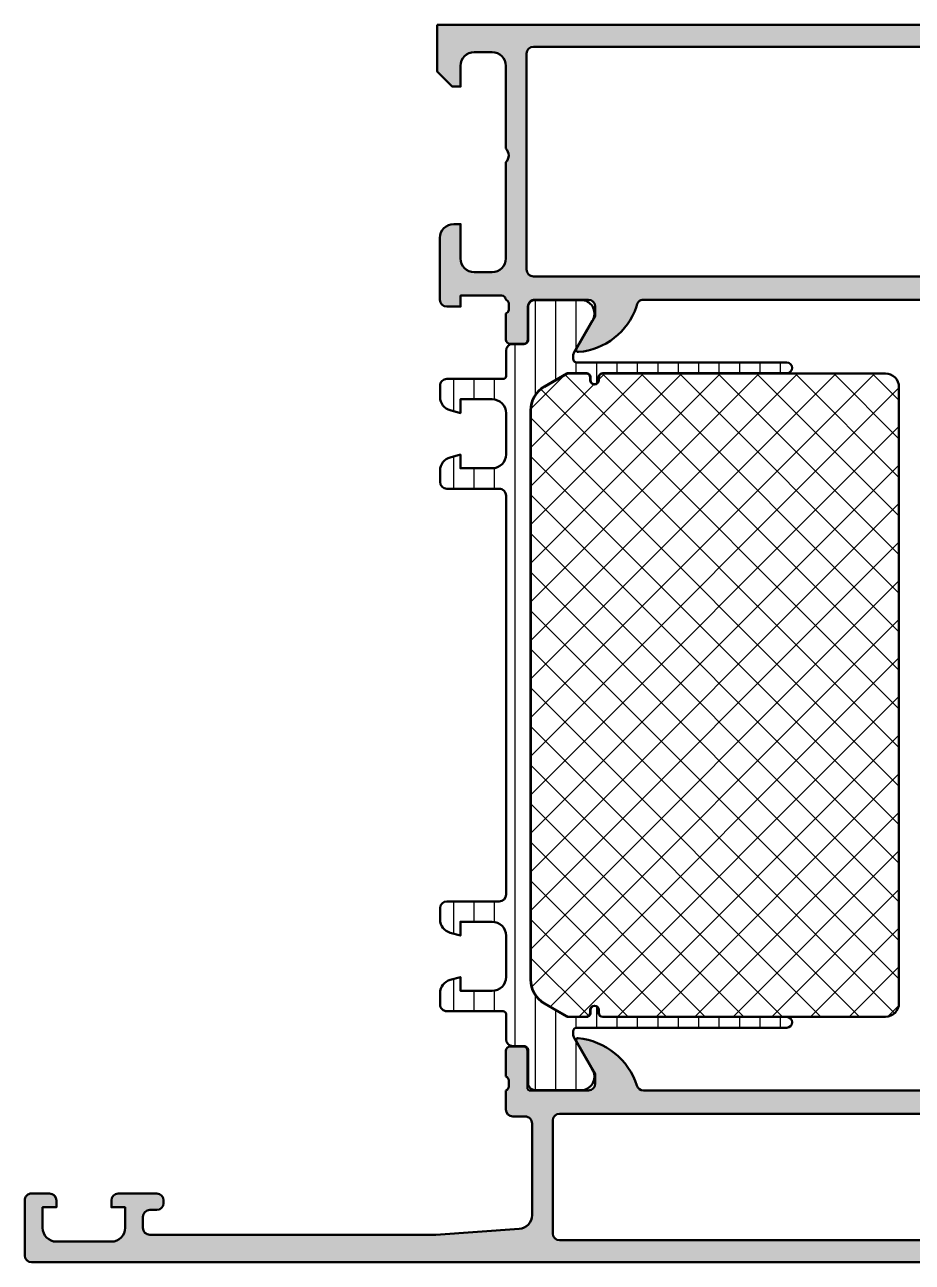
# Model space of a CAD drawing. Extents: x 0 to 134, y 0 to 90.
# Drawn here: x 0 to 64.6, y 0 to 90 of the extents above; entities that cross this region are included whole.
import ezdxf

# ---------------------------------------------------------------- set-up
doc = ezdxf.new("R2010")
doc.units = 0
for name, color, linetype, lineweight in [('0S-Alu contour', 7, 'Continuous', 50), ('0S-Alu hatch', 252, 'Continuous', 25), ('0S-Plastic contour', 254, 'Continuous', 50), ('0S-Plastic hatch', 253, 'Continuous', 25), ('0S-PT contour', 91, 'Continuous', 50), ('0S-PT hatch', 103, 'Continuous', 25)]:
    doc.layers.add(name, color=color, linetype=linetype, lineweight=lineweight)

# ---------------------------------------------------------------- blocks, each defined once
blk = doc.blocks.new('345290__9C5CBF1D_44F8_45E6_90B4_5509C585F7AF_')
at = {"layer": '0S-Alu hatch'}
h = blk.add_hatch(color=256, dxfattribs=at)
edge = h.paths.add_edge_path()
edge.add_line((30, 89.99986267089842), (30, 86.59983825683594))
edge.add_line((30, 86.59983825683594), (31.09997558593749, 85.49986267089844))
edge.add_line((31.09997558593749, 85.49986267089844), (31.69995117187502, 85.49986267089844))
edge.add_line((31.69995117187502, 85.49986267089844), (31.69995116745238, 87.0002263818342))
edge.add_ellipse((32.70002996450332, 87.0002263818342), major_axis=(-1.000078797050935, 0), ratio=1, start_angle=270, end_angle=360, ccw=False)
edge.add_line((32.70002996450332, 88.00030517888513), (33.99995277954854, 88.00030517689618))
edge.add_ellipse((33.99995277716077, 87.00025795294204), major_axis=(-1.000047223954155, 0), ratio=1, start_angle=180, end_angle=269.9999998631976, ccw=False)
edge.add_line((35.00000000111493, 87.00025795294202), (34.99999999999999, 80.99986267089844))
edge.add_ellipse((34.47516065968161, 80.49986267089844), major_axis=(-0.7248836686985244, 0), ratio=1, start_angle=136.3884232636878, end_angle=223.6115767363123, ccw=False)
edge.add_line((34.99999999999999, 79.99986267089844), (35.00000000172846, 72.99992146862739))
edge.add_ellipse((33.99994120227102, 72.9999214686274), major_axis=(-1.000058799457441, 0), ratio=1, start_angle=90.0000000000004, end_angle=180, ccw=False)
edge.add_line((33.99994120227102, 71.99986266916997), (32.70003864111423, 71.99986266707322))
edge.add_ellipse((32.70003864244395, 72.9999501414674), major_axis=(-1.000087474394177, 0), ratio=1, start_angle=0, end_angle=89.99999992381908, ccw=False)
edge.add_line((31.69995116804977, 72.9999501414674), (31.69995117187499, 75.49986267089844))
edge.add_line((31.69995117187499, 75.49986267089844), (31.20003864244394, 75.49986267472366))
edge.add_arc((31.20003864244394, 74.49977520032948), 1.000087474394177, 90, 180.0007771235139)
edge.add_line((30.19995116814176, 74.49976163577497), (30.20001220671205, 69.99983678000996))
edge.add_arc((30.69997783995461, 69.99984356179488), 0.499965633288563, 180.0007771887011, 269.9991257357867)
edge.add_line((30.69997021108448, 69.49987792856453), (31.70001220703124, 69.49986267089844))
edge.add_line((31.70001220703124, 69.49986267089844), (31.70001220703124, 70.29986572265625))
edge.add_line((31.70001220703124, 70.29986572265625), (34.68944279803225, 70.29986572265625))
edge.add_ellipse((34.68944279803226, 69.99986572265627), major_axis=(-0.2999999999999829, 0), ratio=1, start_angle=194.9227109911817, end_angle=270.00000000000136, ccw=False)
edge.add_line((34.97932502224387, 70.07712047064062), (35.00910537231697, 69.9975213705993))
edge.add_ellipse((34.91999941316386, 69.73213174370548), major_axis=(-0.2799491489885902, 0), ratio=1, start_angle=178.9085105401069, end_angle=251.440253273017, ccw=False)
edge.add_line((35.19989776611327, 69.72679901123048), (35.19989776611327, 69.27321624755858))
edge.add_ellipse((34.88152019348815, 69.29646207838206), major_axis=(-0.3192250732654559, 0), ratio=1, start_angle=111.764327680348, end_angle=175.8240500989079, ccw=False)
edge.add_line((34.99988555908202, 68.99999237060543), (34.99988555908202, 67.10001068115237))
edge.add_arc((35.29988555908203, 67.10001068115236), 0.3000000000000114, 180, 270)
edge.add_line((35.29988555908203, 66.80001068115234), (36.29986114501954, 66.80001068115234))
edge.add_arc((36.29986114501953, 67.10001068115236), 0.3000000000000114, 270.0000000000013, 360)
edge.add_line((36.59986114501954, 67.10001068115236), (36.59986114430814, 69.49996569766795))
edge.add_ellipse((37.09988781795706, 69.49996569766796), major_axis=(-0.5000266736489181, 0), ratio=1, start_angle=269.9998879154346, end_angle=360, ccw=False)
edge.add_line((37.09988879613159, 69.99999237131593), (40.99989816009277, 69.9999847414483))
edge.add_ellipse((40.9998971819026, 69.50000017896708), major_axis=(-0.4999845624821736, 0), ratio=1, start_angle=180, end_angle=269.999887904203, ccw=False)
edge.add_line((41.49988174438479, 69.5000001789671), (41.49988174438475, 68.79998779296872))
edge.add_line((41.49988174438475, 68.79998779296872), (40.11163711547847, 66.39547729492186))
edge.add_arc((40.23548870145664, 66.3375695956678), 0.1367205799512543, 154.9412222859963, 284.9219815314118)
edge.add_arc((39.88221294863466, 71.06592912487172), 4.87596986762573, 274.5697539494076, 341.2671829279438)
edge.add_ellipse((44.99987012242541, 69.50000017786756), major_axis=(-0.4999845635816728, 0), ratio=1, start_angle=-90.00000000000159, end_angle=0.0017689652212879992, ccw=False)
edge.add_line((44.99987012242542, 69.99998474144923), (89.00011444091797, 69.99998474121094))
edge.add_ellipse((89.00012987757465, 69.50000017786762), major_axis=(-0.499984563581616, 0), ratio=1, start_angle=179.9982310347787, end_angle=270.0017689651686, ccw=False)
edge.add_arc((94.11778705136528, 71.06592912487183), 4.875969867625808, 198.7328170720611, 265.4302460508943)
edge.add_arc((93.76451129854075, 66.3375695956733), 0.1367205799512545, 255.0780184807992, 385.0587777114593)
edge.add_line((93.8883628845215, 66.39547729492186), (92.50011825561523, 68.79998779296875))
edge.add_line((92.50011825561523, 68.79998779296875), (92.50011825561522, 69.5000001789671))
edge.add_ellipse((93.0001028180974, 69.50000017896707), major_axis=(-0.4999845624821831, 0), ratio=1, start_angle=270.0001120845661, end_angle=360, ccw=False)
edge.add_line((93.00010184000524, 69.9999847414483), (96.90011120390295, 69.99999237131593))
edge.add_ellipse((96.9001121820429, 69.49996569766792), major_axis=(-0.5000266736489652, 0), ratio=1, start_angle=180, end_angle=270.0001120806028, ccw=False)
edge.add_line((97.40013885569186, 69.49996569766793), (97.40013885498045, 67.10001068124129))
edge.add_arc((97.70013885498045, 67.10001068115234), 0.2999999999999971, 180, 270)
edge.add_line((97.70013885498045, 66.80001068115234), (98.70011444091796, 66.80001068115234))
edge.add_arc((98.70011444091796, 67.10001068115236), 0.3000000000000114, 270, 360)
edge.add_line((99.00011444091797, 67.10001068115236), (99.00011444091795, 68.99999237060547))
edge.add_ellipse((99.11847980651179, 69.29646207838209), major_axis=(-0.3192250732654278, 0), ratio=1, start_angle=4.175949901102683, end_angle=68.23567231965689, ccw=False)
edge.add_line((98.8001022338867, 69.27321624755855), (98.8001022338867, 69.72679901123183))
edge.add_ellipse((99.08000058683612, 69.73213174370547), major_axis=(-0.2799491489885681, 0), ratio=1, start_angle=-71.440253273015, end_angle=1.0914894596132854, ccw=False)
edge.add_line((98.990894627683, 69.99752137059927), (99.02067497775619, 70.07712047064074))
edge.add_ellipse((99.31055720196781, 69.99986572265621), major_axis=(-0.3000000000000513, 0), ratio=1, start_angle=270.00000000000813, end_angle=345.07728900878527, ccw=False)
edge.add_line((99.31055720196775, 70.29986572265626), (102.2999877929687, 70.29986572265625))
edge.add_line((102.2999877929687, 70.29986572265625), (102.2999877929687, 69.49986267089844))
edge.add_line((102.2999877929687, 69.49986267089844), (103.3000297889155, 69.49987792856452))
edge.add_arc((103.3000221600453, 69.99984356179488), 0.4999656332885638, 270.0008742642137, 359.9992228764861)
edge.add_line((103.7999877932879, 69.99983678057696), (103.8000488318582, 74.49976163592396))
edge.add_arc((102.799961357556, 74.49977520032948), 1.000087474394179, 359.9992228849279, 449.9999999999992)
edge.add_line((102.799961357556, 75.49986267472366), (102.300048828125, 75.49986267089844))
edge.add_line((102.300048828125, 75.49986267089844), (102.3000488319502, 72.9999501414674))
edge.add_ellipse((101.299961357556, 72.99995014146741), major_axis=(-1.000087474394192, 0), ratio=1, start_angle=90.0000000000008, end_angle=180, ccw=False)
edge.add_line((101.299961357556, 71.99986266707322), (100.0000587947862, 71.99986266916996))
edge.add_ellipse((100.000058797729, 72.99992146862742), major_axis=(-1.000058799457463, 0), ratio=1, start_angle=0, end_angle=89.99999983140168, ccw=False)
edge.add_line((98.99999999827153, 72.9999214686274), (99, 79.99986267089844))
edge.add_ellipse((99.52483934031832, 80.49986267089844), major_axis=(-0.7248836686984834, 0), ratio=1, start_angle=-43.611576736315385, end_angle=43.611576736315385, ccw=False)
edge.add_line((99, 80.99986267089844), (98.99999999888507, 87.00025795294204))
edge.add_ellipse((100.0000472228392, 87.00025795294206), major_axis=(-1.000047223954126, 0), ratio=1, start_angle=269.99999999999756, end_angle=360, ccw=False)
edge.add_line((100.0000472228392, 88.00030517689618), (101.2999700363544, 88.00030517888513))
edge.add_ellipse((101.2999700354966, 87.00022638183421), major_axis=(-1.000078797050932, 0), ratio=1, start_angle=180, end_angle=269.9999999508607, ccw=False)
edge.add_line((102.3000488325476, 87.0002263818342), (102.300048828125, 85.49986267089844))
edge.add_line((102.300048828125, 85.49986267089844), (102.9000244140625, 85.49986267089844))
edge.add_line((102.9000244140625, 85.49986267089844), (104, 86.59983825683594))
edge.add_line((104, 86.59983825683594), (104, 90.00013732910156))
edge.add_line((104, 90.00013732910156), (30, 89.99986267089842))
edge = h.paths.add_edge_path()
edge.add_ellipse((37.00000493867847, 87.89986688749339), major_axis=(-0.4999896799959203, 0), ratio=1, start_angle=270, end_angle=360, ccw=False)
edge.add_line((37.00000493867847, 88.39985656748931), (96.99999506132237, 88.39985656748934))
edge.add_ellipse((96.99999506132147, 87.89986688749337), major_axis=(-0.4999896799959629, 0), ratio=1, start_angle=180, end_angle=269.99999999989905, ccw=False)
edge.add_line((97.49998474131743, 87.89986688749337), (97.49998474146103, 72.1998754335953))
edge.add_ellipse((96.99996892675287, 72.19987543359869), major_axis=(-0.5000158147081559, 0), ratio=1, start_angle=90.00181214608818, end_angle=180, ccw=False)
edge.add_line((96.99998474121092, 71.69985961914062), (37.00003107324708, 71.69985961889054))
edge.add_ellipse((37.00003107324707, 72.19987543359865), major_axis=(-0.5000158147081138, 0), ratio=1, start_angle=0, end_angle=90.0000000000008, ccw=False)
edge.add_line((36.50001525853896, 72.19987543359865), (36.50001525868255, 87.89986688750135))
at = {"layer": '0S-Alu contour', "color": 7}
for points in [[(102.3000488325476, 87.0002263818342), (102.300048828125, 85.49986267089844), (102.9000244140625, 85.49986267089844), (104, 86.59983825683594), (104, 90.00013732910156), (30, 89.99986267089842)], [(30, 89.99986267089842), (30, 86.59983825683594), (31.09997558593749, 85.49986267089844), (31.69995117187502, 85.49986267089844), (31.69995116745238, 87.0002263818342)], [(37.00000493867847, 88.39985656748931), (96.99999506132237, 88.39985656748934)], [(32.70002996450332, 88.00030517888513), (33.99995277954854, 88.00030517689618)], [(36.50001525853896, 72.19987543359865), (36.50001525868255, 87.89986688750135)], [(97.49998474131743, 87.89986688749337), (97.49998474146103, 72.1998754335953)], [(100.0000472228392, 88.00030517689618), (101.2999700363544, 88.00030517888513)], [(35.00000000111493, 87.00025795294202), (34.99999999999999, 80.99986267089844)], [(99, 80.99986267089844), (98.99999999888507, 87.00025795294204)], [(34.99999999999999, 79.99986267089844), (35.00000000172846, 72.99992146862739)], [(98.99999999827153, 72.9999214686274), (99, 79.99986267089844)], [(31.69995116804977, 72.9999501414674), (31.69995117187499, 75.49986267089844), (31.20003864244394, 75.49986267472366)], [(102.799961357556, 75.49986267472366), (102.300048828125, 75.49986267089844), (102.3000488319502, 72.9999501414674)], [(30.19995116814176, 74.49976163577497), (30.20001220671205, 69.99983678000996)], [(103.7999877932879, 69.99983678057696), (103.8000488318582, 74.49976163592396)], [(33.99994120227102, 71.99986266916997), (32.70003864111423, 71.99986266707322)], [(96.99998474121092, 71.69985961914062), (37.00003107324708, 71.69985961889054)], [(101.299961357556, 71.99986266707322), (100.0000587947862, 71.99986266916996)], [(30.69997021108448, 69.49987792856453), (31.70001220703124, 69.49986267089844), (31.70001220703124, 70.29986572265625), (34.68944279803225, 70.29986572265625)], [(99.31055720196775, 70.29986572265626), (102.2999877929687, 70.29986572265625), (102.2999877929687, 69.49986267089844), (103.3000297889155, 69.49987792856452)], [(34.97932502224387, 70.07712047064062), (35.00910537231697, 69.9975213705993)], [(35.19989776611327, 69.72679901123048), (35.19989776611327, 69.27321624755858)], [(36.59986114501954, 67.10001068115236), (36.59986114430814, 69.49996569766795)], [(37.09988879613159, 69.99999237131593), (40.99989816009277, 69.9999847414483)], [(41.49988174438479, 69.5000001789671), (41.49988174438475, 68.79998779296872), (40.11163711547847, 66.39547729492186)], [(44.99987012242542, 69.99998474144923), (89.00011444091797, 69.99998474121094)], [(93.8883628845215, 66.39547729492186), (92.50011825561523, 68.79998779296875), (92.50011825561522, 69.5000001789671)], [(93.00010184000524, 69.9999847414483), (96.90011120390295, 69.99999237131593)], [(97.40013885569186, 69.49996569766793), (97.40013885498045, 67.10001068124129)], [(98.8001022338867, 69.27321624755855), (98.8001022338867, 69.72679901123183)], [(98.990894627683, 69.99752137059927), (99.02067497775619, 70.07712047064074)], [(34.99988555908202, 68.99999237060543), (34.99988555908202, 67.10001068115237)], [(99.00011444091797, 67.10001068115236), (99.00011444091795, 68.99999237060547)], [(35.29988555908203, 66.80001068115234), (36.29986114501954, 66.80001068115234)], [(97.70013885498045, 66.80001068115234), (98.70011444091796, 66.80001068115234)]]:
    blk.add_lwpolyline(points, dxfattribs=at)
at = {"layer": '0S-Alu contour', "color": 7, "extrusion": (0, 0, -1)}
for centre, radius, start, end in [((-37.00000493867847, 87.89986688749339), 0.4999896799959203, 0, 90), ((-96.99999506132147, 87.89986688749337), 0.4999896799959629, 90.00000000010095, 180), ((-32.70002996450332, 87.0002263818342), 1.000078797050935, 0, 90), ((-33.99995277716077, 87.00025795294204), 1.000047223954155, 90.00000013680237, 180), ((-100.0000472228392, 87.00025795294206), 1.000047223954126, 0, 90.00000000000244), ((-101.2999700354966, 87.00022638183421), 1.000078797050932, 90.00000004913932, 180), ((-34.47516065968161, 80.49986267089844), 0.7248836686985244, 136.3884232636877, 223.6115767363122), ((-99.52483934031832, 80.49986267089844), 0.7248836686984834, 316.3884232636846, 43.61157673631534), ((-32.70003864244395, 72.9999501414674), 1.000087474394177, 270.0000000761809, 0), ((-33.99994120227102, 72.9999214686274), 1.000058799457441, 180, 269.9999999999996), ((-100.000058797729, 72.99992146862742), 1.000058799457463, 270.0000001685984, 0), ((-101.299961357556, 72.99995014146741), 1.000087474394192, 180, 269.9999999999992), ((-37.00003107324707, 72.19987543359865), 0.5000158147081138, 269.9999999999992, 0), ((-96.99996892675287, 72.19987543359869), 0.5000158147081559, 180, 269.9981878539118), ((-34.68944279803226, 69.99986572265627), 0.2999999999999829, 89.99999999999864, 165.0772890088183), ((-99.31055720196781, 69.99986572265621), 0.3000000000000513, 14.92271099121475, 89.99999999999186), ((-34.91999941316386, 69.73213174370548), 0.2799491489885902, 108.559746726983, 181.0914894598931), ((-37.09988781795706, 69.49996569766796), 0.5000266736489181, 0, 90.00011208456537), ((-40.9998971819026, 69.50000017896708), 0.4999845624821736, 90.00011209579701, 180), ((-44.99987012242541, 69.50000017786756), 0.4999845635816728, 359.9982310347787, 90.0000000000016), ((-89.00012987757465, 69.50000017786762), 0.499984563581616, 89.99823103483143, 180.0017689652214), ((-93.0001028180974, 69.50000017896707), 0.4999845624821831, 0, 89.99988791543389), ((-96.9001121820429, 69.49996569766792), 0.5000266736489652, 89.99988791939724, 180), ((-99.08000058683612, 69.73213174370547), 0.2799491489885681, 358.9085105403867, 71.44025327301512), ((-34.88152019348815, 69.29646207838206), 0.3192250732654559, 184.1759499010921, 248.235672319652), ((-99.11847980651179, 69.29646207838209), 0.3192250732654278, 291.7643276803431, 355.8240500988973)]:
    blk.add_arc(centre, radius, start, end, dxfattribs=at)
at = {"layer": '0S-Alu contour', "color": 7}
for centre, radius, start, end in [((31.20003864244394, 74.49977520032948), 1.000087474394177, 90, 180.0007771235139), ((102.799961357556, 74.49977520032948), 1.000087474394179, 359.9992228849279, 89.9999999999992), ((30.69997783995461, 69.99984356179488), 0.499965633288563, 180.0007771887011, 269.9991257357867), ((39.88221294863466, 71.06592912487172), 4.87596986762573, 274.5697539494076, 341.2671829279438), ((94.11778705136528, 71.06592912487183), 4.875969867625808, 198.7328170720611, 265.4302460508943), ((103.3000221600453, 69.99984356179488), 0.4999656332885638, 270.0008742642137, 359.9992228764861), ((35.29988555908203, 67.10001068115236), 0.3000000000000114, 180, 270), ((36.29986114501953, 67.10001068115236), 0.3000000000000114, 270.0000000000013, 0), ((97.70013885498045, 67.10001068115234), 0.2999999999999971, 180, 270), ((98.70011444091796, 67.10001068115236), 0.3000000000000114, 270, 0), ((40.23548870145664, 66.3375695956678), 0.1367205799512543, 154.9412222859963, 284.9219815314118), ((93.76451129854075, 66.3375695956733), 0.1367205799512545, 255.0780184807992, 25.05877771145927)]:
    blk.add_arc(centre, radius, start, end, dxfattribs=at)
blk = doc.blocks.new('245325__30143A0F_B8D7_4226_B22A_0EF88708B433___38924A05_1941_44E4_B1C7_94634CFB4F22_')
at = {"layer": '0S-Plastic hatch'}
h = blk.add_hatch(dxfattribs=at)
h.set_pattern_fill('ANSI31', color=256, scale=0.4680000000000001, angle=45, style=0)
h.set_pattern_definition([(90, (0, 0), (-1.4859, 0), [])])
edge = h.paths.add_edge_path()
edge.add_ellipse((34.80000000000023, 64.45000000004713), major_axis=(-0.2100000000000293, 0), ratio=1, start_angle=90, end_angle=180, ccw=False)
edge.add_line((34.80000000000023, 64.24000000004709), (30.70000000000027, 64.24000000004719))
edge.add_arc((30.70000000000026, 63.75000000004719), 0.4899999999999949, 89.99999999999918, 180)
edge.add_line((30.21000000000026, 63.7500000000472), (30.21000000000027, 62.91925077667283))
edge.add_arc((31.20000000000017, 62.91925077667282), 0.9899999999998988, 180, 254.9999999999942)
edge.add_line((30.94376914534861, 61.96298420864676), (31.69000000000027, 61.7630322537756))
edge.add_line((31.69000000000027, 61.7630322537756), (31.69000000000027, 62.76000000004708))
edge.add_line((31.69000000000027, 62.76000000004708), (34.00000000000023, 62.76000000004715))
edge.add_ellipse((34.00000000000027, 61.75000000004715), major_axis=(-1.009999999999998, 0), ratio=1, start_angle=180, end_angle=270.0000000000016, ccw=False)
edge.add_line((35.01000000000027, 61.75000000004715), (35.01000000000027, 58.75000000004714))
edge.add_ellipse((34.00000000000028, 58.75000000004714), major_axis=(-1.00999999999999, 0), ratio=1, start_angle=90.0000000000008, end_angle=180, ccw=False)
edge.add_line((34.00000000000029, 57.74000000004715), (31.69000000000027, 57.74000000004714))
edge.add_line((31.69000000000027, 57.74000000004714), (31.69000000000027, 58.73696774631873))
edge.add_line((31.69000000000027, 58.73696774631873), (30.94376914534878, 58.5370157914477))
edge.add_arc((31.20000000000022, 57.58074922342154), 0.9899999999999696, 104.9999999999976, 180)
edge.add_line((30.21000000000026, 57.58074922342154), (30.21000000000027, 56.7500000000471))
edge.add_arc((30.70000000000024, 56.75000000004711), 0.4899999999999736, 180, 269.9999999999996)
edge.add_line((30.70000000000024, 56.26000000004713), (34.50000000000026, 56.26000000004713))
edge.add_ellipse((34.50000000000027, 55.75000000004713), major_axis=(-0.509999999999998, 0), ratio=1, start_angle=180, end_angle=270.0000000000008, ccw=False)
edge.add_line((35.01000000000027, 55.75000000004713), (35.01000000000026, 26.74999999999995))
edge.add_ellipse((34.50000000000027, 26.74999999999995), major_axis=(-0.5099999999999838, 0), ratio=1, start_angle=90.00000000000159, end_angle=180, ccw=False)
edge.add_line((34.50000000000029, 26.23999999999996), (30.70000000000023, 26.23999999999997))
edge.add_arc((30.70000000000023, 25.75), 0.4899999999999701, 90.00000000000082, 180)
edge.add_line((30.21000000000026, 25.75000000000001), (30.21000000000026, 24.91925077662568))
edge.add_arc((31.20000000000035, 24.91925077662567), 0.9900000000000942, 180, 255.0000000000055)
edge.add_line((30.94376914534892, 23.96298420859938), (31.69000000000026, 23.76303225372843))
edge.add_line((31.69000000000026, 23.76303225372843), (31.69000000000027, 24.75999999999995))
edge.add_line((31.69000000000027, 24.75999999999995), (34.00000000000034, 24.75999999999991))
edge.add_ellipse((34.00000000000031, 23.74999999999998), major_axis=(-1.009999999999937, 0), ratio=1, start_angle=180, end_angle=269.9999999999984, ccw=False)
edge.add_line((35.01000000000025, 23.74999999999998), (35.01000000000026, 20.74999999999996))
edge.add_ellipse((34.00000000000026, 20.74999999999997), major_axis=(-1.010000000000005, 0), ratio=1, start_angle=90.0000000000008, end_angle=180, ccw=False)
edge.add_line((34.00000000000027, 19.73999999999996), (31.69000000000026, 19.73999999999996))
edge.add_line((31.69000000000026, 19.73999999999996), (31.69000000000026, 20.73696774627155))
edge.add_line((31.69000000000026, 20.73696774627155), (30.94376914534873, 20.53701579140045))
edge.add_arc((31.20000000000026, 19.58074922337429), 0.9899999999999916, 105.0000000000024, 180)
edge.add_line((30.21000000000027, 19.58074922337429), (30.21000000000027, 18.7499999999999))
edge.add_arc((30.70000000000026, 18.7499999999999), 0.4899999999999949, 180, 270.0000000000004)
edge.add_line((30.70000000000027, 18.2599999999999), (34.80000000000025, 18.25999999999997))
edge.add_ellipse((34.80000000000024, 18.04999999999994), major_axis=(-0.2100000000000328, 0), ratio=1, start_angle=180, end_angle=269.99999999999807, ccw=False)
edge.add_line((35.01000000000027, 18.04999999999994), (35.01000000000027, 16.20999432109046))
edge.add_arc((35.49999732109795, 16.20999432109046), 0.4899973210976825, 180, 270)
edge.add_line((35.49999732109795, 15.71999699999278), (36.31033133334041, 15.71999699999994))
edge.add_ellipse((36.31033133334045, 15.40999699999989), major_axis=(-0.3100000000000538, 0), ratio=1, start_angle=179.9920752627534, end_angle=270.0000000000066, ccw=False)
edge.add_line((36.62033133037529, 15.40995412304517), (36.61999938284782, 13.0099972338714))
edge.add_arc((37.10999469516403, 13.0099953123125), 0.4899953123199784, 179.9997753098735, 270.0000777848015)
edge.add_line((37.1099953603821, 12.51999999999297), (40.58582249619137, 12.51999999999995))
edge.add_arc((40.44422884911529, 13.4998180747228), 0.9899960709244753, 278.2228963588977, 392.7407569883896)
edge.add_line((41.27694055409611, 14.03524634894245), (39.95830439446088, 16.31919148718624))
edge.add_ellipse((40.39997736552589, 16.57419146097179), major_axis=(-0.5100000000000231, 0), ratio=1, start_angle=-0.005743823234126921, end_angle=29.99999659934332, ccw=False)
edge.add_line((39.88997736808857, 16.57424258777187), (39.89000000131614, 16.80002606457002))
edge.add_ellipse((40.15000000005497, 16.79999999995465), major_axis=(-0.2600000000452968, 0), ratio=1, start_angle=270.0000000061333, end_angle=359.9942561829208, ccw=False)
edge.add_line((40.15000000002713, 17.05999999999994), (55.42898646701928, 17.06000000000053))
edge.add_arc((55.42898646701928, 17.449259073117), 0.3892590731164738, 270, 450)
edge.add_line((55.42898646701928, 17.83851814623348), (42.04513597852265, 17.83851814623348))
edge.add_ellipse((42.04513597852265, 18.15), major_axis=(-0.3114818537665265, 0), ratio=1, start_angle=0, end_angle=90, ccw=False)
edge.add_line((41.73365412475613, 18.15), (41.73365412475613, 18.35057079528619))
edge.add_arc((41.44422492004236, 18.35057079528619), 0.2894292047137625, 0, 180)
edge.add_line((41.1547957153286, 18.3505707952862), (41.15479571532859, 18.14999999999992))
edge.add_ellipse((40.84479571532866, 18.14999999999993), major_axis=(-0.3099999999999383, 0), ratio=1, start_angle=86.66156127891668, end_angle=180, ccw=False)
edge.add_line((40.82674324236541, 17.84052607828782), (39.53498719054006, 17.84052607828742))
edge.add_ellipse((39.53498719054, 18.05052607828742), major_axis=(-0.2099999999999937, 0), ratio=1, start_angle=59.999999999997726, end_angle=90.0000000000174, ccw=False)
edge.add_line((39.42998719053999, 17.86866074349269), (37.79500000000029, 18.81262103807232))
edge.add_ellipse((38.80000000000025, 20.55333209967905), major_axis=(-2.009999999999985, 0), ratio=1, start_angle=0, end_angle=60.00000000000108, ccw=False)
edge.add_line((36.79000000000026, 20.55333209967904), (36.79000000000028, 61.94666790036809))
edge.add_ellipse((38.80000000000018, 61.9466679003681), major_axis=(-2.009999999999898, 0), ratio=1, start_angle=300.00000000000364, end_angle=360, ccw=False)
edge.add_line((37.79500000000012, 63.68737896197467), (39.4299871905397, 64.63133925655441))
edge.add_ellipse((39.53498719053964, 64.4494739217599), major_axis=(-0.2099999999997801, 0), ratio=1, start_angle=269.99999999999034, end_angle=300.00000000001796, ccw=False)
edge.add_line((39.53498719053968, 64.65947392175968), (40.82674324236342, 64.6594739217595))
edge.add_ellipse((40.84479571532833, 64.35000000004715), major_axis=(-0.3100000000002783, 0), ratio=1, start_angle=180, end_angle=273.3384387213888, ccw=False)
edge.add_line((41.15479571532861, 64.35000000004719), (41.1547957153286, 64.14942920476095))
edge.add_arc((41.44422492004237, 64.14942920476096), 0.2894292047137696, 180, 360)
edge.add_line((41.73365412475614, 64.14942920476096), (41.73365412475614, 64.35000000004706))
edge.add_ellipse((42.04513597852272, 64.35000000004706), major_axis=(-0.3114818537665798, 0), ratio=1, start_angle=270.0000000000013, end_angle=360, ccw=False)
edge.add_line((42.04513597852271, 64.66148185381364), (55.42898646701928, 64.66148185381364))
edge.add_arc((55.42898646701928, 65.05074092693006), 0.3892590731164205, 270, 450)
edge.add_line((55.42898646701928, 65.44000000004648), (40.15000000002713, 65.44000000004718))
edge.add_ellipse((40.15000000002717, 65.70000000006468), major_axis=(-0.2600000000174987, 0), ratio=1, start_angle=0.005743823170689666, end_angle=89.99999999999062, ccw=False)
edge.add_line((39.89000000131616, 65.69997393542147), (39.88997736808857, 65.92575741233082))
edge.add_ellipse((40.39997736542207, 65.92580853910309), major_axis=(-0.5099999998962019, 0), ratio=1, start_angle=-29.999996602469196, end_angle=0.005743820251780107, ccw=False)
edge.add_line((39.95830439446089, 66.18080851286082), (41.27694055409615, 68.46475365110463))
edge.add_arc((40.44422884911532, 69.00018192532424), 0.9899960709244628, 327.2592430116128, 441.7771036411108)
edge.add_line((40.58582249619123, 69.9800000000471), (37.10999536038208, 69.98000000005403))
edge.add_arc((37.10999536038208, 69.49000402260847), 0.4899959774455738, 90, 180.0079248057727)
edge.add_line((36.6199993876235, 69.48993624932787), (36.62033133037529, 67.09004587703225))
edge.add_ellipse((36.31033133332528, 67.09000300006231), major_axis=(-0.3100000000152235, 0), ratio=1, start_angle=90.00000000230477, end_angle=180.0079247401442, ccw=False)
edge.add_line((36.31033133333775, 66.78000300004709), (35.49999732109788, 66.78000300005426))
edge.add_arc((35.49999732109792, 66.29000567895662), 0.489997321097647, 90.000000000005, 180)
edge.add_line((35.01000000000028, 66.29000567895658), (35.01000000000026, 64.45000000004714))
at = {"layer": '0S-Plastic contour', "color": 7}
for points in [[(36.6199993876235, 69.48993624932787), (36.62033133037529, 67.09004587703225)], [(40.58582249619123, 69.9800000000471), (37.10999536038208, 69.98000000005403)], [(39.95830439446089, 66.18080851286082), (41.27694055409615, 68.46475365110463)], [(36.31033133333775, 66.78000300004709), (35.49999732109788, 66.78000300005426)], [(35.01000000000028, 66.29000567895658), (35.01000000000026, 64.45000000004714)], [(39.89000000131616, 65.69997393542147), (39.88997736808857, 65.92575741233082)], [(55.42898646701928, 65.44000000004648), (40.15000000002713, 65.44000000004718)], [(34.80000000000023, 64.24000000004709), (30.70000000000027, 64.24000000004719)], [(37.79500000000012, 63.68737896197467), (39.4299871905397, 64.63133925655441)], [(39.53498719053968, 64.65947392175968), (40.82674324236342, 64.6594739217595)], [(41.15479571532861, 64.35000000004719), (41.1547957153286, 64.14942920476095)], [(41.73365412475614, 64.14942920476096), (41.73365412475614, 64.35000000004706)], [(42.04513597852271, 64.66148185381364), (55.42898646701928, 64.66148185381364)], [(30.21000000000026, 63.7500000000472), (30.21000000000027, 62.91925077667283)], [(30.94376914534861, 61.96298420864676), (31.69000000000027, 61.7630322537756), (31.69000000000027, 62.76000000004708), (34.00000000000023, 62.76000000004715)], [(35.01000000000027, 61.75000000004715), (35.01000000000027, 58.75000000004714)], [(36.79000000000026, 20.55333209967904), (36.79000000000028, 61.94666790036809)], [(34.00000000000029, 57.74000000004715), (31.69000000000027, 57.74000000004714), (31.69000000000027, 58.73696774631873), (30.94376914534878, 58.5370157914477)], [(30.21000000000026, 57.58074922342154), (30.21000000000027, 56.7500000000471)], [(30.70000000000024, 56.26000000004713), (34.50000000000026, 56.26000000004713)], [(35.01000000000027, 55.75000000004713), (35.01000000000026, 26.74999999999995)], [(34.50000000000029, 26.23999999999996), (30.70000000000023, 26.23999999999997)], [(30.21000000000026, 25.75000000000001), (30.21000000000026, 24.91925077662568)], [(30.94376914534892, 23.96298420859938), (31.69000000000026, 23.76303225372843), (31.69000000000027, 24.75999999999995), (34.00000000000034, 24.75999999999991)], [(35.01000000000025, 23.74999999999998), (35.01000000000026, 20.74999999999996)], [(34.00000000000027, 19.73999999999996), (31.69000000000026, 19.73999999999996), (31.69000000000026, 20.73696774627155), (30.94376914534873, 20.53701579140045)], [(30.21000000000027, 19.58074922337429), (30.21000000000027, 18.7499999999999)], [(30.70000000000027, 18.2599999999999), (34.80000000000025, 18.25999999999997)], [(35.01000000000027, 18.04999999999994), (35.01000000000027, 16.20999432109046)], [(39.42998719053999, 17.86866074349269), (37.79500000000029, 18.81262103807232)], [(41.1547957153286, 18.3505707952862), (41.15479571532859, 18.14999999999992)], [(41.73365412475613, 18.15), (41.73365412475613, 18.35057079528619)], [(40.82674324236541, 17.84052607828782), (39.53498719054006, 17.84052607828742)], [(55.42898646701928, 17.83851814623348), (42.04513597852265, 17.83851814623348)], [(39.88997736808857, 16.57424258777187), (39.89000000131614, 16.80002606457002)], [(41.27694055409611, 14.03524634894245), (39.95830439446088, 16.31919148718624)], [(40.15000000002713, 17.05999999999994), (55.42898646701928, 17.06000000000053)], [(35.49999732109795, 15.71999699999278), (36.31033133334041, 15.71999699999994)], [(36.62033133037529, 15.40995412304517), (36.61999938284782, 13.0099972338714)], [(37.1099953603821, 12.51999999999297), (40.58582249619137, 12.51999999999995)]]:
    blk.add_lwpolyline(points, dxfattribs=at)
for centre, radius, start, end in [((37.10999536038208, 69.49000402260847), 0.4899959774455738, 90, 180.0079248057727), ((40.44422884911532, 69.00018192532424), 0.9899960709244628, 327.2592430116128, 81.7771036411109), ((35.49999732109792, 66.29000567895662), 0.489997321097647, 90.000000000005, 180), ((55.42898646701928, 65.05074092693006), 0.3892590731164205, 270, 90), ((30.70000000000026, 63.75000000004719), 0.4899999999999949, 89.99999999999918, 180), ((41.44422492004237, 64.14942920476096), 0.2894292047137696, 180, 0), ((31.20000000000017, 62.91925077667282), 0.9899999999998988, 180, 254.9999999999942), ((31.20000000000022, 57.58074922342154), 0.9899999999999696, 104.9999999999976, 180), ((30.70000000000024, 56.75000000004711), 0.4899999999999736, 180, 269.9999999999996), ((30.70000000000023, 25.75), 0.4899999999999701, 90.00000000000082, 180), ((31.20000000000035, 24.91925077662567), 0.9900000000000942, 180, 255.0000000000055), ((31.20000000000026, 19.58074922337429), 0.9899999999999916, 105.0000000000024, 180), ((30.70000000000026, 18.7499999999999), 0.4899999999999949, 180, 270.0000000000004), ((41.44422492004236, 18.35057079528619), 0.2894292047137625, 0, 180), ((55.42898646701928, 17.449259073117), 0.3892590731164738, 270, 90), ((35.49999732109795, 16.20999432109046), 0.4899973210976825, 180, 270), ((40.44422884911529, 13.4998180747228), 0.9899960709244753, 278.2228963588977, 32.74075698838963), ((37.10999469516403, 13.0099953123125), 0.4899953123199784, 179.9997753098735, 270.0000777848015)]:
    blk.add_arc(centre, radius, start, end, dxfattribs=at)
at = {"layer": '0S-Plastic contour', "color": 7, "extrusion": (0, 0, -1)}
for centre, radius, start, end in [((-36.31033133332528, 67.09000300006231), 0.3100000000152235, 179.9920752598558, 269.9999999976952), ((-40.39997736542207, 65.92580853910309), 0.5099999998962019, 359.9942561797482, 29.99999660246924), ((-40.15000000002717, 65.70000000006468), 0.2600000000174987, 270.0000000000094, 359.9942561768293), ((-34.80000000000023, 64.45000000004713), 0.2100000000000293, 180, 270), ((-39.53498719053964, 64.4494739217599), 0.2099999999997801, 59.99999999998202, 90.00000000000969), ((-40.84479571532833, 64.35000000004715), 0.3100000000002783, 86.66156127861119, 180), ((-42.04513597852272, 64.35000000004706), 0.3114818537665798, 0, 89.9999999999987), ((-38.80000000000018, 61.9466679003681), 2.009999999999898, 0, 59.99999999999634), ((-34.00000000000027, 61.75000000004715), 1.009999999999998, 89.9999999999984, 180), ((-34.00000000000028, 58.75000000004714), 1.00999999999999, 180, 269.9999999999992), ((-34.50000000000027, 55.75000000004713), 0.509999999999998, 89.9999999999992, 180), ((-34.50000000000027, 26.74999999999995), 0.5099999999999838, 180, 269.9999999999984), ((-34.00000000000031, 23.74999999999998), 1.009999999999937, 90.0000000000016, 180), ((-34.00000000000026, 20.74999999999997), 1.010000000000005, 180, 269.9999999999992), ((-38.80000000000025, 20.55333209967905), 2.009999999999985, 299.9999999999989, 0), ((-34.80000000000024, 18.04999999999994), 0.2100000000000328, 90.00000000000193, 180), ((-40.84479571532866, 18.14999999999993), 0.3099999999999383, 180, 273.3384387210833), ((-42.04513597852265, 18.15), 0.3114818537665265, 270, 0), ((-39.53498719054, 18.05052607828742), 0.2099999999999937, 269.9999999999826, 300.0000000000023), ((-40.39997736552589, 16.57419146097179), 0.5100000000000231, 330.0000034006567, 0.0057438232341285), ((-40.15000000005497, 16.79999999995465), 0.2600000000452968, 0.0057438170791521, 89.99999999386671), ((-36.31033133334045, 15.40999699999989), 0.3100000000000538, 89.99999999999343, 180.0079247372467)]:
    blk.add_arc(centre, radius, start, end, dxfattribs=at)
blk = doc.blocks.new('465200__7E57455E_4444_482C_AADB_1917945E683E_')
at = {"layer": '0S-PT hatch'}
h = blk.add_hatch(dxfattribs=at)
h.set_pattern_fill('ANSI37', color=256, scale=0.625, angle=90, style=0)
h.set_pattern_definition([(135, (0, 0), (-1.403165018917055, -1.403165018917055), []), (225, (0, 0), (1.403165018917055, -1.403165018917055), [])])
edge = h.paths.add_edge_path()
edge.add_line((63.59000000000026, 63.65020331974261), (63.59000000000026, 18.84979668030448))
edge.add_ellipse((62.60000000000026, 18.84979668030448), major_axis=(-0.9900000000000019, 0), ratio=1, start_angle=90, end_angle=180, ccw=False)
edge.add_line((62.60000000000026, 17.85979668030448), (42.04365412475612, 17.85979668030448))
edge.add_ellipse((42.04365412475612, 18.14979668030449), major_axis=(-0.2900000000000062, 0), ratio=1, start_angle=0, end_angle=89.99999999999858, ccw=False)
edge.add_line((41.75365412475612, 18.14979668030448), (41.75365412475612, 18.35036747559072))
edge.add_arc((41.44422492004236, 18.35036747559072), 0.3094292047137586, 0, 180)
edge.add_line((41.1347957153286, 18.35036747559072), (41.1347957153286, 18.14979668030449))
edge.add_ellipse((40.8447957153286, 18.14979668030449), major_axis=(-0.2899999999999991, 0), ratio=1, start_angle=93.45167180618648, end_angle=180, ccw=False)
edge.add_line((40.86225563080343, 17.860322758592), (39.53498719053981, 17.860322758592))
edge.add_ellipse((39.53498719053981, 18.05032275859197), major_axis=(-0.1899999999999764, 0), ratio=1, start_angle=60.00000000000102, end_angle=90, ccw=False)
edge.add_line((39.43998719053983, 17.88577793187295), (37.80500000000028, 18.82973822645251))
edge.add_ellipse((38.80000000000026, 20.55312877998355), major_axis=(-1.989999999999987, 0), ratio=1, start_angle=0, end_angle=60.000000000000625, ccw=False)
edge.add_line((36.81000000000027, 20.55312877998355), (36.81000000000028, 61.9464645806726))
edge.add_ellipse((38.80000000000026, 61.94646458067261), major_axis=(-1.989999999999973, 0), ratio=1, start_angle=299.99999999999915, end_angle=360, ccw=False)
edge.add_line((37.80500000000029, 63.66985513420363), (39.43998719053983, 64.6138154287832))
edge.add_ellipse((39.53498719053975, 64.44927060206437), major_axis=(-0.1899999999997706, 0), ratio=1, start_angle=269.999999999985, end_angle=300.00000000001234, ccw=False)
edge.add_line((39.5349871905398, 64.63927060206414), (40.86171802361586, 64.63927060206414))
edge.add_ellipse((40.84425810814078, 64.34979668035164), major_axis=(-0.2900000000000191, 0), ratio=1, start_angle=180, end_angle=266.54832819376594, ccw=False)
edge.add_line((41.13425810814081, 64.34979668035164), (41.13425810814081, 64.1492258850654))
edge.add_arc((41.44422492004236, 64.1492258850654), 0.3099668119015604, 180, 360)
edge.add_line((41.75419173194392, 64.1492258850654), (41.75419173194392, 64.34979668030448))
edge.add_ellipse((42.0445983713349, 64.34979668030448), major_axis=(-0.290406639390973, 0), ratio=1, start_angle=270.0000000001304, end_angle=360, ccw=False)
edge.add_line((42.04459837133423, 64.64020331969546), (62.59999999999801, 64.64020331974258))
edge.add_ellipse((62.60000000000028, 63.6502033197426), major_axis=(-0.9899999999999806, 0), ratio=1, start_angle=180, end_angle=270.0000000001312, ccw=False)
at = {"layer": '0S-PT contour', "color": 7}
for points in [[(37.80500000000029, 63.66985513420363), (39.43998719053983, 64.6138154287832)], [(39.5349871905398, 64.63927060206414), (40.86171802361586, 64.63927060206414)], [(41.13425810814081, 64.34979668035164), (41.13425810814081, 64.1492258850654)], [(41.75419173194392, 64.1492258850654), (41.75419173194392, 64.34979668030448)], [(42.04459837133423, 64.64020331969546), (62.59999999999801, 64.64020331974258)], [(63.59000000000026, 63.65020331974261), (63.59000000000026, 18.84979668030447)], [(36.81000000000027, 20.55312877998355), (36.81000000000028, 61.9464645806726)], [(39.43998719053983, 17.88577793187295), (37.80500000000028, 18.82973822645251)], [(41.1347957153286, 18.35036747559072), (41.1347957153286, 18.14979668030449)], [(41.75365412475612, 18.14979668030448), (41.75365412475612, 18.35036747559072)], [(40.86225563080343, 17.860322758592), (39.53498719053981, 17.860322758592)], [(62.60000000000026, 17.85979668030448), (42.04365412475612, 17.85979668030448)]]:
    blk.add_lwpolyline(points, dxfattribs=at)
at = {"layer": '0S-PT contour', "color": 7, "extrusion": (0, 0, -1)}
for centre, radius, start, end in [((-39.53498719053975, 64.44927060206437), 0.1899999999997707, 59.99999999998768, 90.000000000015), ((-40.84425810814078, 64.34979668035164), 0.2900000000000191, 93.45167180623405, 180), ((-42.0445983713349, 64.34979668030448), 0.290406639390973, 0, 89.99999999986963), ((-62.60000000000028, 63.6502033197426), 0.9899999999999806, 89.9999999998688, 180), ((-38.80000000000026, 61.94646458067261), 1.989999999999973, 0, 60.00000000000085), ((-38.80000000000026, 20.55312877998355), 1.989999999999987, 299.9999999999994, 0), ((-40.8447957153286, 18.14979668030449), 0.2899999999999991, 180, 266.5483281938135), ((-42.04365412475612, 18.14979668030449), 0.2900000000000062, 270.0000000000014, 0), ((-62.60000000000026, 18.84979668030448), 0.9900000000000019, 180, 270), ((-39.53498719053981, 18.05032275859197), 0.1899999999999764, 270, 299.999999999999)]:
    blk.add_arc(centre, radius, start, end, dxfattribs=at)
at = {"layer": '0S-PT contour', "color": 7}
for centre, radius, start, end in [((41.44422492004236, 64.1492258850654), 0.3099668119015604, 180, 0), ((41.44422492004236, 18.35036747559072), 0.3094292047137586, 0, 180)]:
    blk.add_arc(centre, radius, start, end, dxfattribs=at)
blk = doc.blocks.new('445150__965B4700_5372_44AB_942A_E5800CF42E76_')
at = {"layer": '0S-Alu hatch'}
h = blk.add_hatch(color=256, dxfattribs=at)
edge = h.paths.add_edge_path()
edge.add_line((35.49999999999999, 10.6), (36.39999999999999, 10.59999999999999))
edge.add_ellipse((36.4, 10.1), major_axis=(-0.4999999999999965, 0), ratio=1, start_angle=180, end_angle=270.0000000000008, ccw=False)
edge.add_line((36.89999999999999, 10.09999999999999), (36.90000000000001, 3.431119203401303))
edge.add_ellipse((35.9, 3.431119203401308), major_axis=(-1.000000000000007, 0), ratio=1, start_angle=94.08561677997528, end_angle=180, ccw=False)
edge.add_line((35.97124704998792, 2.433660503570567), (29.9, 2))
edge.add_line((29.9, 2), (9.100000000000003, 2))
edge.add_ellipse((9.100000000000003, 2.500000000000003), major_axis=(-0.5000000000000036, 0), ratio=1, start_angle=0, end_angle=90.00000000000023, ccw=False)
edge.add_line((8.6, 2.500000000000001), (8.599999999999998, 3.3))
edge.add_ellipse((9.099999999999998, 3.299999999999999), major_axis=(-0.5, 0), ratio=1, start_angle=270, end_angle=360, ccw=False)
edge.add_line((9.099999999999998, 3.799999999999998), (9.6, 3.799999999999998))
edge.add_arc((9.6, 4.299999999999998), 0.5, 270, 360)
edge.add_line((10.1, 4.299999999999998), (10.1, 4.500000000000001))
edge.add_arc((9.600000000000001, 4.500000000000001), 0.4999999999999983, 0, 90)
edge.add_line((9.600000000000001, 5), (6.799999999999999, 5))
edge.add_arc((6.8, 4.5), 0.4999999999999992, 90.0000000000001, 180)
edge.add_line((6.300000000000001, 4.5), (6.300000000000001, 3.999999999999999))
edge.add_line((6.300000000000001, 3.999999999999999), (7.300000000000001, 3.999999999999999))
edge.add_line((7.300000000000001, 3.999999999999999), (7.3, 2.499999999999997))
edge.add_ellipse((6.300000000000001, 2.499999999999998), major_axis=(-0.9999999999999991, 0), ratio=1, start_angle=90.00000000000011, end_angle=180, ccw=False)
edge.add_line((6.300000000000002, 1.499999999999999), (2.299999999999999, 1.499999999999999))
edge.add_ellipse((2.3, 2.499999999999999), major_axis=(-1, 0), ratio=1, start_angle=0, end_angle=90, ccw=False)
edge.add_line((1.299999999999999, 2.499999999999999), (1.299999999999999, 3.999999999999998))
edge.add_line((1.299999999999999, 3.999999999999998), (2.299999999999999, 3.999999999999999))
edge.add_line((2.299999999999999, 3.999999999999999), (2.299999999999999, 4.499999999999999))
edge.add_arc((1.799999999999999, 4.499999999999999), 0.5, 0, 89.99999999999987)
edge.add_line((1.8, 4.999999999999999), (0.5000000000000029, 5.000000000000001))
edge.add_arc((0.5000000000000017, 4.5), 0.5000000000000018, 89.99999999999984, 180)
edge.add_line((-1e-16, 4.5), (0, 0.5))
edge.add_arc((0.5, 0.5), 0.5, 180, 269.9999999999999)
edge.add_line((0.4999999999999998, 0), (133.5, 0))
edge.add_arc((133.5, 0.5), 0.5, 270, 360)
edge.add_line((134, 0.5), (134, 4.5))
edge.add_arc((133.5, 4.5), 0.5, 0, 90)
edge.add_line((133.5, 5), (132.2, 4.999999999999998))
edge.add_arc((132.2, 4.500000000000003), 0.4999999999999947, 90, 180)
edge.add_line((131.7, 4.500000000000003), (131.7, 3.999999999999999))
edge.add_line((131.7, 3.999999999999999), (132.7, 4))
edge.add_line((132.7, 4), (132.7, 2.5))
edge.add_ellipse((131.7, 2.49999999999999), major_axis=(-1, 0), ratio=1, start_angle=90, end_angle=180, ccw=False)
edge.add_line((131.7, 1.5), (127.6999999999999, 1.499999999999998))
edge.add_ellipse((127.7, 2.499999999999977), major_axis=(-0.9999999999999786, 0), ratio=1, start_angle=0, end_angle=89.9999999999992, ccw=False)
edge.add_line((126.7, 2.499999999999972), (126.7, 4))
edge.add_line((126.7, 4), (127.7, 3.999999999999999))
edge.add_line((127.7, 3.999999999999999), (127.7, 4.500000000000009))
edge.add_arc((127.2, 4.500000000000009), 0.4999999999999858, 0, 90)
edge.add_line((127.2, 4.999999999999995), (124.4, 5))
edge.add_arc((124.4, 4.500000000000002), 0.4999999999999974, 90, 180)
edge.add_line((123.9, 4.500000000000039), (123.9, 4.300000000000029))
edge.add_arc((124.4, 4.299999999999993), 0.5, 180, 270)
edge.add_line((124.4, 3.799999999999993), (124.9, 3.799999999999998))
edge.add_ellipse((124.9, 3.300000000000005), major_axis=(-0.4999999999999929, 0), ratio=1, start_angle=180, end_angle=270.00000000000165, ccw=False)
edge.add_line((125.4, 3.299999999999999), (125.4, 2.500000000000005))
edge.add_ellipse((124.9, 2.5), major_axis=(-0.5, 0), ratio=1, start_angle=90, end_angle=180, ccw=False)
edge.add_line((124.9, 2.000000000000005), (104.1, 2))
edge.add_line((104.1, 2), (98.02875295001213, 2.433660503570563))
edge.add_ellipse((98.10000000000004, 3.431119203401294), major_axis=(-0.9999999999999966, 0), ratio=1, start_angle=0, end_angle=85.91438322002472, ccw=False)
edge.add_line((97.10000000000004, 3.43111920340128), (97.1, 10.10000000000001))
edge.add_ellipse((97.59999999999998, 10.10000000000001), major_axis=(-0.4999999999999858, 0), ratio=1, start_angle=270, end_angle=360, ccw=False)
edge.add_line((97.59999999999998, 10.6), (98.50000000000001, 10.60000000000001))
edge.add_arc((98.50000000000001, 11.10000000000004), 0.5000000000000302, 270, 360)
edge.add_line((99.00000000000006, 11.10000000000005), (98.99999999999999, 12.5))
edge.add_ellipse((99.07883644654305, 12.76752059199312), major_axis=(-0.2788950563274466, 0), ratio=1, start_angle=-1.164589374210209, end_angle=73.58012358050712, ccw=False)
edge.add_line((98.79999899999999, 12.77318899999205), (98.79999899999999, 13.22678299999146))
edge.add_ellipse((99.07886709564316, 13.23244365946857), major_axis=(-0.2789255417371443, 0), ratio=1, start_angle=-73.57540544464308, end_angle=1.1628700728958847, ccw=False)
edge.add_line((98.99999999999999, 13.4999869999915), (98.99999999999996, 15.379998))
edge.add_arc((98.69999999999997, 15.379998), 0.2999999999999971, 0, 90)
edge.add_line((98.69999999999997, 15.679998), (97.72002568095718, 15.67999800000001))
edge.add_arc((97.72002568095716, 15.37999800000001), 0.2999999999999936, 89.99999999999729, 180)
edge.add_line((97.42002568095717, 15.37999800000001), (97.4200256809572, 12.62000000000001))
edge.add_ellipse((97.30002568095716, 12.62), major_axis=(-0.1200000000000187, 0), ratio=1, start_angle=90, end_angle=180, ccw=False)
edge.add_line((97.30002568095716, 12.49999999999999), (93.00000000000006, 12.5))
edge.add_ellipse((93.00000000000006, 13), major_axis=(-0.5, 0), ratio=1, start_angle=0, end_angle=90, ccw=False)
edge.add_line((92.50000000000006, 13.00000000000004), (92.5000000000001, 13.70000000000004))
edge.add_line((92.5000000000001, 13.70000000000004), (93.8814954576225, 16.09282032302757))
edge.add_arc((93.76188021535185, 16.16188021535171), 0.1381197846482877, 330.0000000000014, 455.6225775507839)
edge.add_arc((94.23822324117366, 11.32339113815243), 4.999999999999722, 95.62257755079, 162.2515836439266)
edge.add_ellipse((88.99999999999982, 13.0000000000003), major_axis=(-0.5000000000003072, 0), ratio=1, start_angle=90, end_angle=162.2515836439558, ccw=False)
edge.add_line((88.99999999999982, 12.5), (45.00000000000013, 12.5))
edge.add_ellipse((45.00000000000013, 13.00000000000072), major_axis=(-0.5000000000007248, 0), ratio=1, start_angle=17.74841635607021, end_angle=90, ccw=False)
edge.add_arc((39.76177675882634, 11.32339113815288), 4.999999999999273, 17.74841635607045, 84.3774224492093)
edge.add_arc((40.23811978464812, 16.16188021535171), 0.1381197846482763, 84.37742244920975, 209.999999999999)
edge.add_line((40.11850454237748, 16.09282032302758), (41.49999999999985, 13.70000000000006))
edge.add_line((41.49999999999985, 13.70000000000006), (41.49999999999992, 13.00000000000004))
edge.add_ellipse((40.99999999999992, 13), major_axis=(-0.5, 0), ratio=1, start_angle=90.0000000000008, end_angle=180, ccw=False)
edge.add_line((40.99999999999993, 12.5), (36.69997431904281, 12.5))
edge.add_ellipse((36.69997431904281, 12.62000000000001), major_axis=(-0.120000000000017, 0), ratio=1, start_angle=0, end_angle=90, ccw=False)
edge.add_line((36.57997431904279, 12.62000000000001), (36.57997431904278, 15.379998))
edge.add_arc((36.27997431904278, 15.379998), 0.3000000000000043, 0, 89.99999999999864)
edge.add_line((36.27997431904279, 15.67999800000001), (35.30000000000001, 15.67999800000001))
edge.add_arc((35.30000000000001, 15.379998), 0.3000000000000043, 90, 180)
edge.add_line((35.00000000000001, 15.379998), (35, 13.49998699999149))
edge.add_ellipse((34.92113290435684, 13.23244365946856), major_axis=(-0.2789255417371474, 0), ratio=1, start_angle=178.8371299271035, end_angle=253.5754054446465, ccw=False)
edge.add_line((35.200001, 13.22678299999145), (35.200001, 12.77318899999179))
edge.add_ellipse((34.92116355345693, 12.7675205919931), major_axis=(-0.2788950563274584, 0), ratio=1, start_angle=106.41987641949069, end_angle=181.164589374162, ccw=False)
edge.add_line((34.99999999999998, 12.49999999999996), (35.00000000000001, 11.09999999999999))
edge.add_arc((35.5, 11.09999999999999), 0.4999999999999929, 180, 269.9999999999992)
edge = h.paths.add_edge_path()
edge.add_line((38.4, 2.100000000000015), (38.4, 10.3))
edge.add_ellipse((38.9, 10.3), major_axis=(-0.5, 0), ratio=1, start_angle=270, end_angle=360, ccw=False)
edge.add_line((38.9, 10.8), (95.09999999999998, 10.79999999999999))
edge.add_ellipse((95.09999999999998, 10.29999999999999), major_axis=(-0.5, 0), ratio=1, start_angle=180, end_angle=270, ccw=False)
edge.add_line((95.59999999999998, 10.29999999999999), (95.6, 2.09999999999999))
edge.add_ellipse((95.1, 2.099999999999993), major_axis=(-0.499999999999994, 0), ratio=1, start_angle=90, end_angle=180, ccw=False)
edge.add_line((95.1, 1.599999999999999), (38.9, 1.600000000000001))
edge.add_ellipse((38.90000000000001, 2.100000000000016), major_axis=(-0.5000000000000142, 0), ratio=1, start_angle=0, end_angle=89.9999999999992, ccw=False)
at = {"layer": '0S-Alu contour', "color": 7}
for points in [[(35.00000000000001, 15.379998), (35, 13.49998699999149)], [(36.27997431904279, 15.67999800000001), (35.30000000000001, 15.67999800000001)], [(36.57997431904279, 12.62000000000001), (36.57997431904278, 15.379998)], [(40.11850454237748, 16.09282032302758), (41.49999999999985, 13.70000000000006), (41.49999999999992, 13.00000000000004)], [(92.50000000000006, 13.00000000000004), (92.5000000000001, 13.70000000000004), (93.8814954576225, 16.09282032302757)], [(97.42002568095717, 15.37999800000001), (97.4200256809572, 12.62000000000001)], [(98.69999999999997, 15.679998), (97.72002568095718, 15.67999800000001)], [(98.99999999999999, 13.4999869999915), (98.99999999999996, 15.379998)], [(35.200001, 13.22678299999145), (35.200001, 12.77318899999179)], [(98.79999899999999, 12.77318899999205), (98.79999899999999, 13.22678299999146)], [(34.99999999999998, 12.49999999999996), (35.00000000000001, 11.09999999999999)], [(40.99999999999993, 12.5), (36.69997431904281, 12.5)], [(88.99999999999982, 12.5), (45.00000000000013, 12.5)], [(97.30002568095716, 12.49999999999999), (93.00000000000006, 12.5)], [(99.00000000000006, 11.10000000000005), (98.99999999999999, 12.5)], [(35.49999999999999, 10.6), (36.39999999999999, 10.59999999999999)], [(36.89999999999999, 10.09999999999999), (36.90000000000001, 3.431119203401303)], [(38.4, 2.100000000000015), (38.4, 10.3)], [(38.9, 10.8), (95.09999999999998, 10.79999999999999)], [(95.59999999999998, 10.29999999999999), (95.6, 2.09999999999999)], [(97.10000000000004, 3.43111920340128), (97.1, 10.10000000000001)], [(97.59999999999998, 10.6), (98.50000000000001, 10.60000000000001)], [(1.8, 4.999999999999999), (0.5000000000000029, 5.000000000000001)], [(9.600000000000001, 5), (6.799999999999999, 5)], [(127.2, 4.999999999999995), (124.4, 5)], [(133.5, 5), (132.2, 4.999999999999998)], [(-1e-16, 4.5), (0, 0.5)], [(1.299999999999999, 2.499999999999999), (1.299999999999999, 3.999999999999998), (2.299999999999999, 3.999999999999999), (2.299999999999999, 4.499999999999999)], [(6.300000000000001, 4.5), (6.300000000000001, 3.999999999999999), (7.300000000000001, 3.999999999999999), (7.3, 2.499999999999997)], [(9.099999999999998, 3.799999999999998), (9.6, 3.799999999999998)], [(10.1, 4.299999999999998), (10.1, 4.500000000000001)], [(123.9, 4.500000000000039), (123.9, 4.300000000000029)], [(124.4, 3.799999999999993), (124.9, 3.799999999999998)], [(126.7, 2.499999999999972), (126.7, 4), (127.7, 3.999999999999999), (127.7, 4.500000000000009)], [(131.7, 4.500000000000003), (131.7, 3.999999999999999), (132.7, 4), (132.7, 2.5)], [(134, 0.5), (134, 4.5)], [(8.6, 2.500000000000001), (8.599999999999998, 3.3)], [(125.4, 3.299999999999999), (125.4, 2.500000000000005)], [(35.97124704998792, 2.433660503570567), (29.9, 2), (9.100000000000003, 2)], [(124.9, 2.000000000000005), (104.1, 2), (98.02875295001213, 2.433660503570563)], [(6.300000000000002, 1.499999999999999), (2.299999999999999, 1.499999999999999)], [(95.1, 1.599999999999999), (38.9, 1.600000000000001)], [(131.7, 1.5), (127.6999999999999, 1.499999999999998)], [(0.4999999999999998, 0), (133.5, 0)]]:
    blk.add_lwpolyline(points, dxfattribs=at)
for centre, radius, start, end in [((40.23811978464812, 16.16188021535171), 0.1381197846482763, 84.37742244920975, 209.999999999999), ((39.76177675882634, 11.32339113815288), 4.999999999999273, 17.74841635607045, 84.3774224492093), ((94.23822324117366, 11.32339113815243), 4.999999999999722, 95.62257755079, 162.2515836439266), ((93.76188021535185, 16.16188021535171), 0.1381197846482877, 330.0000000000014, 95.62257755078396), ((35.30000000000001, 15.379998), 0.3000000000000043, 90, 180), ((36.27997431904278, 15.379998), 0.3000000000000043, 0, 89.99999999999864), ((97.72002568095716, 15.37999800000001), 0.2999999999999936, 89.99999999999729, 180), ((98.69999999999997, 15.379998), 0.2999999999999971, 0, 90), ((35.5, 11.09999999999999), 0.4999999999999929, 180, 269.9999999999992), ((98.50000000000001, 11.10000000000004), 0.5000000000000302, 270, 0), ((0.5000000000000017, 4.5), 0.5000000000000018, 89.99999999999984, 180), ((1.799999999999999, 4.499999999999999), 0.5, 0, 89.99999999999987), ((6.8, 4.5), 0.4999999999999992, 90.0000000000001, 180), ((9.600000000000001, 4.500000000000001), 0.4999999999999983, 0, 90), ((124.4, 4.500000000000002), 0.4999999999999974, 90, 180), ((127.2, 4.500000000000009), 0.4999999999999858, 0, 90), ((132.2, 4.500000000000003), 0.4999999999999947, 90, 180), ((133.5, 4.5), 0.5, 0, 90), ((9.6, 4.299999999999998), 0.5, 270, 0), ((124.4, 4.299999999999993), 0.5, 180, 270), ((0.5, 0.5), 0.5, 180, 269.9999999999999), ((133.5, 0.5), 0.5, 270, 0)]:
    blk.add_arc(centre, radius, start, end, dxfattribs=at)
at = {"layer": '0S-Alu contour', "color": 7, "extrusion": (0, 0, -1)}
for centre, radius, start, end in [((-34.92113290435684, 13.23244365946856), 0.2789255417371474, 106.4245945553535, 181.1628700728966), ((-34.92116355345693, 12.7675205919931), 0.2788950563274584, 178.835410625838, 253.5801235805093), ((-36.69997431904281, 12.62000000000001), 0.120000000000017, 270, 0), ((-40.99999999999992, 13), 0.5, 180, 269.9999999999992), ((-45.00000000000013, 13.00000000000072), 0.5000000000007248, 270, 342.2515836439298), ((-88.99999999999982, 13.0000000000003), 0.5000000000003072, 197.7484163560443, 270), ((-93.00000000000006, 13), 0.5, 270, 0), ((-97.30002568095716, 12.62), 0.1200000000000188, 180, 270), ((-99.07883644654305, 12.76752059199312), 0.2788950563274466, 286.4198764194929, 1.164589374210222), ((-99.07886709564316, 13.23244365946857), 0.2789255417371443, 358.8371299271041, 73.57540544464322), ((-36.4, 10.1), 0.4999999999999965, 89.9999999999992, 180), ((-38.9, 10.3), 0.5, 0, 90), ((-95.09999999999998, 10.29999999999999), 0.5, 90, 180), ((-97.59999999999998, 10.10000000000001), 0.4999999999999858, 0, 90), ((-9.099999999999998, 3.299999999999999), 0.5, 0, 90), ((-124.9, 3.300000000000005), 0.4999999999999929, 89.99999999999837, 180), ((-35.9, 3.431119203401308), 1.000000000000007, 180, 265.9143832200247), ((-98.10000000000004, 3.431119203401294), 0.9999999999999966, 274.0856167799754, 0), ((-2.3, 2.499999999999999), 1, 270, 0), ((-6.300000000000001, 2.499999999999998), 0.9999999999999991, 180, 269.9999999999999), ((-9.100000000000003, 2.500000000000003), 0.5000000000000036, 269.9999999999998, 0), ((-38.90000000000001, 2.100000000000016), 0.5000000000000142, 270.0000000000008, 0), ((-95.1, 2.099999999999993), 0.499999999999994, 180, 270), ((-124.9, 2.5), 0.5, 180, 270), ((-127.7, 2.499999999999977), 0.9999999999999786, 270.0000000000008, 0), ((-131.7, 2.49999999999999), 1, 180, 270)]:
    blk.add_arc(centre, radius, start, end, dxfattribs=at)
blk = doc.blocks.new('465200__BD18B697_1982_4DBD_A4FD_9BCD6CB91C82_')
at = {"layer": '0S-Alu contour', "color": 7}
for name in ['345290__9C5CBF1D_44F8_45E6_90B4_5509C585F7AF_', '445150__965B4700_5372_44AB_942A_E5800CF42E76_']:
    blk.add_blockref(name, (0, 0), dxfattribs=at)
at = {"layer": '0S-Plastic contour', "color": 7}
blk.add_blockref('245325__30143A0F_B8D7_4226_B22A_0EF88708B433___38924A05_1941_44E4_B1C7_94634CFB4F22_', (0, 0), dxfattribs=at)
at = {"layer": '0S-PT contour', "color": 7}
blk.add_blockref('465200__7E57455E_4444_482C_AADB_1917945E683E_', (0, 0), dxfattribs=at)

msp = doc.modelspace()

# ---------------------------------------------------------------- block references
at = {"layer": '0S-Alu contour', "color": 7}
msp.add_blockref('465200__BD18B697_1982_4DBD_A4FD_9BCD6CB91C82_', (0, 0), dxfattribs=at)

doc.saveas('drawing.dxf')
